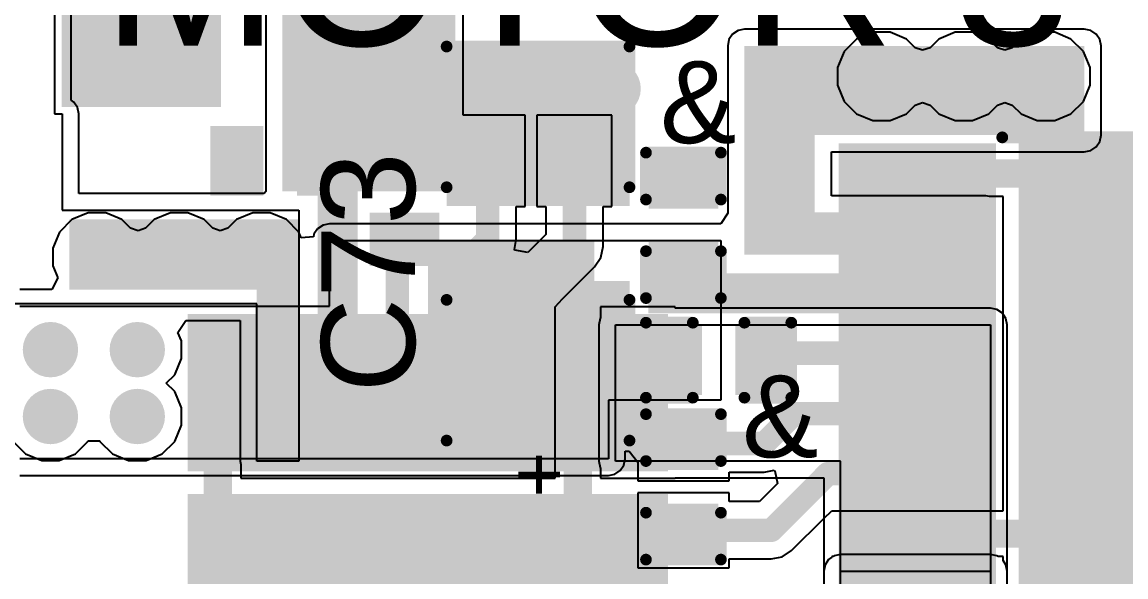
# Model space of a CAD drawing. Header units: millimetres. Extents: x -1.7 to 76.1, y -1.1 to 50.5.
# Drawn here: x 4.37 to 16.33, y 32.55 to 38.56 of the extents above; entities that cross this region are included whole.
import ezdxf

# ---------------------------------------------------------------- set-up
doc = ezdxf.new("R2010")
doc.units = ezdxf.units.MM
for name, color, linetype in [('BottomLayer', 5, 'Continuous'), ('BottomPaste', 16, 'Continuous'), ('BottomSolder', 6, 'Continuous'), ('MultiLayer', 9, 'Continuous'), ('PadHoleLayer', 156, 'Continuous'), ('TopLayer', 1, 'Continuous'), ('TopOverlay', 2, 'Continuous'), ('TopPaste', 8, 'Continuous'), ('TopSolder', 216, 'Continuous'), ('ViaHoleLayer', 16, 'Continuous')]:
    doc.layers.add(name, color=color, linetype=linetype)
doc.styles.add('Arial', font='arial.ttf', dxfattribs={"height": 0.2})

# ---------------------------------------------------------------- blocks, each defined once
blk = doc.blocks.new('T____1206_B_54')
at = {"layer": 'BottomLayer'}
for points in [[(-2.032, 0.889), (-0.508, 0.889), (-0.508, -0.889), (-2.032, -0.889)], [(0.508, 0.889), (2.032, 0.889), (2.032, -0.889), (0.508, -0.889)]]:
    blk.add_hatch(color=5, dxfattribs=at).paths.add_polyline_path(points)
at = {"layer": 'BottomPaste'}
for points in [[(-2.032, 0.889), (-0.508, 0.889), (-0.508, -0.889), (-2.032, -0.889)], [(0.508, 0.889), (2.032, 0.889), (2.032, -0.889), (0.508, -0.889)]]:
    blk.add_hatch(color=16, dxfattribs=at).paths.add_polyline_path(points)
at = {"layer": 'BottomSolder'}
for points in [[(-2.1336, 0.9906), (-0.4064, 0.9906), (-0.4064, -0.9906), (-2.1336, -0.9906)], [(0.4064, 0.9906), (2.1336, 0.9906), (2.1336, -0.9906), (0.4064, -0.9906)]]:
    blk.add_hatch(color=6, dxfattribs=at).paths.add_polyline_path(points)
blk = doc.blocks.new('C___0402_B_56')
at = {"layer": 'BottomLayer'}
for points in [[(-0.241, 0.317), (-0.241, -0.318), (-0.699, -0.318), (-0.699, 0.317)], [(0.699, 0.317), (0.699, -0.318), (0.241, -0.318), (0.241, 0.317)]]:
    blk.add_hatch(color=5, dxfattribs=at).paths.add_polyline_path(points)
at = {"layer": 'BottomPaste'}
for points in [[(-0.241, 0.317), (-0.241, -0.318), (-0.699, -0.318), (-0.699, 0.317)], [(0.699, 0.317), (0.699, -0.318), (0.241, -0.318), (0.241, 0.317)]]:
    blk.add_hatch(color=16, dxfattribs=at).paths.add_polyline_path(points)
at = {"layer": 'BottomSolder'}
for points in [[(-0.181, 0.377), (-0.181, -0.377), (-0.758, -0.377), (-0.758, 0.377)], [(0.758, 0.377), (0.758, -0.377), (0.181, -0.377), (0.181, 0.377)]]:
    blk.add_hatch(color=6, dxfattribs=at).paths.add_polyline_path(points)
blk = doc.blocks.new('C___0402_B_58')
at = {"layer": 'BottomLayer'}
for points in [[(-0.241, 0.317), (-0.241, -0.318), (-0.699, -0.318), (-0.699, 0.317)], [(0.699, 0.317), (0.699, -0.318), (0.241, -0.318), (0.241, 0.317)]]:
    blk.add_hatch(color=5, dxfattribs=at).paths.add_polyline_path(points)
at = {"layer": 'BottomPaste'}
for points in [[(-0.241, 0.317), (-0.241, -0.318), (-0.699, -0.318), (-0.699, 0.317)], [(0.699, 0.317), (0.699, -0.318), (0.241, -0.318), (0.241, 0.317)]]:
    blk.add_hatch(color=16, dxfattribs=at).paths.add_polyline_path(points)
at = {"layer": 'BottomSolder'}
for points in [[(-0.181, 0.377), (-0.181, -0.377), (-0.758, -0.377), (-0.758, 0.377)], [(0.758, 0.377), (0.758, -0.377), (0.181, -0.377), (0.181, 0.377)]]:
    blk.add_hatch(color=6, dxfattribs=at).paths.add_polyline_path(points)
blk = doc.blocks.new('____0402_B_60')
at = {"layer": 'BottomLayer'}
for points in [[(-0.241, 0.318), (-0.241, -0.318), (-0.699, -0.318), (-0.699, 0.318)], [(0.699, 0.318), (0.699, -0.318), (0.241, -0.318), (0.241, 0.318)]]:
    blk.add_hatch(color=5, dxfattribs=at).paths.add_polyline_path(points)
at = {"layer": 'BottomPaste'}
for points in [[(-0.241, 0.318), (-0.241, -0.318), (-0.699, -0.318), (-0.699, 0.318)], [(0.699, 0.318), (0.699, -0.318), (0.241, -0.318), (0.241, 0.318)]]:
    blk.add_hatch(color=16, dxfattribs=at).paths.add_polyline_path(points)
at = {"layer": 'BottomSolder'}
for points in [[(-0.181, 0.377), (-0.181, -0.377), (-0.758, -0.377), (-0.758, 0.377)], [(0.758, 0.377), (0.758, -0.377), (0.181, -0.377), (0.181, 0.377)]]:
    blk.add_hatch(color=6, dxfattribs=at).paths.add_polyline_path(points)
blk = doc.blocks.new('T____1206_77')
at = {"layer": 'TopLayer'}
for points in [[(-2.032, 0.889), (-0.508, 0.889), (-0.508, -0.889), (-2.032, -0.889)], [(0.508, 0.889), (2.032, 0.889), (2.032, -0.889), (0.508, -0.889)]]:
    blk.add_hatch(color=1, dxfattribs=at).paths.add_polyline_path(points)
at = {"layer": 'TopPaste'}
for points in [[(-2.032, 0.889), (-0.508, 0.889), (-0.508, -0.889), (-2.032, -0.889)], [(0.508, 0.889), (2.032, 0.889), (2.032, -0.889), (0.508, -0.889)]]:
    blk.add_hatch(color=8, dxfattribs=at).paths.add_polyline_path(points)
at = {"layer": 'TopSolder'}
for points in [[(-2.1336, 0.9906), (-0.4064, 0.9906), (-0.4064, -0.9906), (-2.1336, -0.9906)], [(0.4064, 0.9906), (2.1336, 0.9906), (2.1336, -0.9906), (0.4064, -0.9906)]]:
    blk.add_hatch(color=216, dxfattribs=at).paths.add_polyline_path(points)
at = {"layer": 'TopOverlay', "const_width": 0.127}
for points in [[(-2.1336, 0.9906), (-0.6096, 0.9906)], [(-2.1336, 0.9906), (-2.1336, -0.9906)], [(0.6096, 0.9906), (2.1336, 0.9906)], [(2.1336, 0.9906), (2.1336, -0.9906)], [(-2.1336, -0.9906), (-0.6096, -0.9906)], [(0.6096, -0.9906), (2.1336, -0.9906)]]:
    blk.add_lwpolyline(points, dxfattribs=at)
at = {"layer": 'TopOverlay', "const_width": 0.0635}
for points in [[(-2.16535, 0.9906, 1), (-2.10185, 0.9906, 1)], [(-2.16535, 0.9906, 1), (-2.10185, 0.9906, 1)], [(-0.64135, 0.9906, 1), (-0.57785, 0.9906, 1)], [(0.57785, 0.9906, 1), (0.64135, 0.9906, 1)], [(2.10185, 0.9906, 1), (2.16535, 0.9906, 1)], [(2.10185, 0.9906, 1), (2.16535, 0.9906, 1)], [(-2.16535, -0.9906, 1), (-2.10185, -0.9906, 1)], [(-2.16535, -0.9906, 1), (-2.10185, -0.9906, 1)], [(-0.64135, -0.9906, 1), (-0.57785, -0.9906, 1)], [(0.57785, -0.9906, 1), (0.64135, -0.9906, 1)], [(2.10185, -0.9906, 1), (2.16535, -0.9906, 1)], [(2.10185, -0.9906, 1), (2.16535, -0.9906, 1)]]:
    blk.add_lwpolyline(points, format="xyb", close=True, dxfattribs=at)
at = {"layer": 'TopOverlay'}
blk.add_text('+', height=0.635, dxfattribs=at).set_placement((-2.7502, -0.31739))
blk = doc.blocks.new('____0402_79')
at = {"layer": 'TopLayer'}
for points in [[(-0.699, -0.318), (-0.699, 0.317), (-0.241, 0.317), (-0.241, -0.318)], [(0.241, -0.318), (0.241, 0.317), (0.699, 0.317), (0.699, -0.318)]]:
    blk.add_hatch(color=1, dxfattribs=at).paths.add_polyline_path(points)
at = {"layer": 'TopPaste'}
for points in [[(-0.699, -0.318), (-0.699, 0.317), (-0.241, 0.317), (-0.241, -0.318)], [(0.241, -0.318), (0.241, 0.317), (0.699, 0.317), (0.699, -0.318)]]:
    blk.add_hatch(color=8, dxfattribs=at).paths.add_polyline_path(points)
at = {"layer": 'TopSolder'}
for points in [[(-0.758, -0.377), (-0.758, 0.377), (-0.181, 0.377), (-0.181, -0.377)], [(0.181, -0.377), (0.181, 0.377), (0.758, 0.377), (0.758, -0.377)]]:
    blk.add_hatch(color=216, dxfattribs=at).paths.add_polyline_path(points)
at = {"layer": 'TopOverlay', "const_width": 0.127}
for points in [[(-0.279, 0.406), (-0.787, 0.406)], [(-0.787, -0.406), (-0.787, 0.406)], [(0.787, 0.406), (0.279, 0.406)], [(0.787, -0.406), (0.787, 0.406)], [(-0.279, -0.406), (-0.787, -0.406)], [(0.787, -0.406), (0.279, -0.406)]]:
    blk.add_lwpolyline(points, dxfattribs=at)
at = {"layer": 'TopOverlay', "const_width": 0.0635}
for points in [[(-0.819, 0.406, 1), (-0.756, 0.406, 1)], [(-0.819, 0.406, 1), (-0.756, 0.406, 1)], [(-0.311, 0.406, 1), (-0.248, 0.406, 1)], [(0.248, 0.406, 1), (0.311, 0.406, 1)], [(0.756, 0.406, 1), (0.819, 0.406, 1)], [(0.756, 0.406, 1), (0.819, 0.406, 1)], [(-0.819, -0.406, 1), (-0.756, -0.406, 1)], [(-0.819, -0.406, 1), (-0.756, -0.406, 1)], [(-0.311, -0.406, 1), (-0.248, -0.406, 1)], [(0.248, -0.406, 1), (0.311, -0.406, 1)], [(0.756, -0.406, 1), (0.819, -0.406, 1)], [(0.756, -0.406, 1), (0.819, -0.406, 1)]]:
    blk.add_lwpolyline(points, format="xyb", close=True, dxfattribs=at)
blk = doc.blocks.new('C___0402_81')
at = {"layer": 'TopLayer'}
for points in [[(-0.699, -0.318), (-0.699, 0.317), (-0.241, 0.317), (-0.241, -0.318)], [(0.241, -0.318), (0.241, 0.317), (0.699, 0.317), (0.699, -0.318)]]:
    blk.add_hatch(color=1, dxfattribs=at).paths.add_polyline_path(points)
at = {"layer": 'TopPaste'}
for points in [[(-0.699, -0.318), (-0.699, 0.317), (-0.241, 0.317), (-0.241, -0.318)], [(0.241, -0.318), (0.241, 0.317), (0.699, 0.317), (0.699, -0.318)]]:
    blk.add_hatch(color=8, dxfattribs=at).paths.add_polyline_path(points)
at = {"layer": 'TopSolder'}
for points in [[(-0.758, -0.377), (-0.758, 0.377), (-0.181, 0.377), (-0.181, -0.377)], [(0.181, -0.377), (0.181, 0.377), (0.758, 0.377), (0.758, -0.377)]]:
    blk.add_hatch(color=216, dxfattribs=at).paths.add_polyline_path(points)
at = {"layer": 'TopOverlay', "const_width": 0.127}
for points in [[(-0.787, -0.406), (-0.787, 0.406)], [(-0.279, 0.406), (-0.787, 0.406)], [(0.787, 0.406), (0.279, 0.406)], [(0.787, -0.406), (0.787, 0.406)], [(-0.279, -0.406), (-0.787, -0.406)], [(0.787, -0.406), (0.279, -0.406)]]:
    blk.add_lwpolyline(points, dxfattribs=at)
at = {"layer": 'TopOverlay', "const_width": 0.0635}
for points in [[(-0.819, 0.406, 1), (-0.756, 0.406, 1)], [(-0.819, 0.406, 1), (-0.756, 0.406, 1)], [(-0.311, 0.406, 1), (-0.248, 0.406, 1)], [(0.248, 0.406, 1), (0.311, 0.406, 1)], [(0.756, 0.406, 1), (0.819, 0.406, 1)], [(0.756, 0.406, 1), (0.819, 0.406, 1)], [(-0.819, -0.406, 1), (-0.756, -0.406, 1)], [(-0.819, -0.406, 1), (-0.756, -0.406, 1)], [(-0.311, -0.406, 1), (-0.248, -0.406, 1)], [(0.248, -0.406, 1), (0.311, -0.406, 1)], [(0.756, -0.406, 1), (0.819, -0.406, 1)], [(0.756, -0.406, 1), (0.819, -0.406, 1)]]:
    blk.add_lwpolyline(points, format="xyb", close=True, dxfattribs=at)
blk = doc.blocks.new('____0402_83')
at = {"layer": 'TopLayer'}
for points in [[(-0.699, -0.318), (-0.699, 0.318), (-0.241, 0.318), (-0.241, -0.318)], [(0.241, -0.318), (0.241, 0.318), (0.699, 0.318), (0.699, -0.318)]]:
    blk.add_hatch(color=1, dxfattribs=at).paths.add_polyline_path(points)
at = {"layer": 'TopPaste'}
for points in [[(-0.699, -0.318), (-0.699, 0.318), (-0.241, 0.318), (-0.241, -0.318)], [(0.241, -0.318), (0.241, 0.318), (0.699, 0.318), (0.699, -0.318)]]:
    blk.add_hatch(color=8, dxfattribs=at).paths.add_polyline_path(points)
at = {"layer": 'TopSolder'}
for points in [[(-0.758, -0.377), (-0.758, 0.377), (-0.181, 0.377), (-0.181, -0.377)], [(0.181, -0.377), (0.181, 0.377), (0.758, 0.377), (0.758, -0.377)]]:
    blk.add_hatch(color=216, dxfattribs=at).paths.add_polyline_path(points)
at = {"layer": 'TopOverlay', "const_width": 0.127}
for points in [[(-0.787, -0.406), (-0.787, 0.406)], [(-0.787, 0.406), (-0.279, 0.406)], [(0.279, 0.406), (0.787, 0.406)], [(0.787, -0.406), (0.787, 0.406)], [(-0.787, -0.406), (-0.279, -0.406)], [(0.279, -0.406), (0.787, -0.406)]]:
    blk.add_lwpolyline(points, dxfattribs=at)
at = {"layer": 'TopOverlay', "const_width": 0.0635}
for points in [[(-0.819, 0.406, 1), (-0.756, 0.406, 1)], [(-0.819, 0.406, 1), (-0.756, 0.406, 1)], [(-0.311, 0.406, 1), (-0.248, 0.406, 1)], [(0.248, 0.406, 1), (0.311, 0.406, 1)], [(0.756, 0.406, 1), (0.819, 0.406, 1)], [(0.756, 0.406, 1), (0.819, 0.406, 1)], [(-0.819, -0.406, 1), (-0.756, -0.406, 1)], [(-0.819, -0.406, 1), (-0.756, -0.406, 1)], [(-0.311, -0.406, 1), (-0.248, -0.406, 1)], [(0.248, -0.406, 1), (0.311, -0.406, 1)], [(0.756, -0.406, 1), (0.819, -0.406, 1)], [(0.756, -0.406, 1), (0.819, -0.406, 1)]]:
    blk.add_lwpolyline(points, format="xyb", close=True, dxfattribs=at)
blk = doc.blocks.new('HTSSOP_16_B_221')
at = {"layer": 'BottomLayer'}
for points in [[(-1.7, 2.5), (1.7, 2.5), (1.7, -2.5), (-1.7, -2.5)], [(2.15, 2.5), (3.65, 2.5), (3.65, 2.05), (2.15, 2.05)], [(2.15, 1.85), (3.65, 1.85), (3.65, 1.4), (2.15, 1.4)], [(2.15, 1.2), (3.65, 1.2), (3.65, 0.75), (2.15, 0.75)], [(2.15, 0.55), (3.65, 0.55), (3.65, 0.1), (2.15, 0.1)], [(2.15, -0.1), (3.65, -0.1), (3.65, -0.55), (2.15, -0.55)], [(2.15, -0.75), (3.65, -0.75), (3.65, -1.2), (2.15, -1.2)], [(2.15, -1.4), (3.65, -1.4), (3.65, -1.85), (2.15, -1.85)], [(2.15, -2.05), (3.65, -2.05), (3.65, -2.5), (2.15, -2.5)]]:
    blk.add_hatch(color=5, dxfattribs=at).paths.add_polyline_path(points)
h = blk.add_hatch(color=5, dxfattribs=at)
edge = h.paths.add_edge_path()
edge.add_arc((1.35, 1.95), 0.25, 0, 360)
h = blk.add_hatch(color=5, dxfattribs=at)
edge = h.paths.add_edge_path()
edge.add_arc((1.35, 0.65), 0.25, 0, 360)
h = blk.add_hatch(color=5, dxfattribs=at)
edge = h.paths.add_edge_path()
edge.add_arc((1.35, -0.65), 0.25, 0, 360)
h = blk.add_hatch(color=5, dxfattribs=at)
edge = h.paths.add_edge_path()
edge.add_arc((1.35, -1.95), 0.25, 0, 360)
at = {"layer": 'BottomPaste'}
for points in [[(-1.7, 2.5), (1.7, 2.5), (1.7, -2.5), (-1.7, -2.5)], [(2.15, 2.5), (3.65, 2.5), (3.65, 2.05), (2.15, 2.05)], [(2.15, 1.85), (3.65, 1.85), (3.65, 1.4), (2.15, 1.4)], [(2.15, 1.2), (3.65, 1.2), (3.65, 0.75), (2.15, 0.75)], [(2.15, 0.55), (3.65, 0.55), (3.65, 0.1), (2.15, 0.1)], [(2.15, -0.1), (3.65, -0.1), (3.65, -0.55), (2.15, -0.55)], [(2.15, -0.75), (3.65, -0.75), (3.65, -1.2), (2.15, -1.2)], [(2.15, -1.4), (3.65, -1.4), (3.65, -1.85), (2.15, -1.85)], [(2.15, -2.05), (3.65, -2.05), (3.65, -2.5), (2.15, -2.5)]]:
    blk.add_hatch(color=16, dxfattribs=at).paths.add_polyline_path(points)
at = {"layer": 'BottomSolder'}
for points in [[(-1.802, 2.602), (1.802, 2.602), (1.802, -2.602), (-1.802, -2.602)], [(2.048, 2.602), (3.752, 2.602), (3.752, 1.948), (2.048, 1.948)], [(2.048, 1.952), (3.752, 1.952), (3.752, 1.298), (2.048, 1.298)], [(2.048, 1.302), (3.752, 1.302), (3.752, 0.648), (2.048, 0.648)], [(2.048, 0.652), (3.752, 0.652), (3.752, -0.002), (2.048, -0.002)], [(2.048, 0.002), (3.752, 0.002), (3.752, -0.652), (2.048, -0.652)], [(2.048, -0.648), (3.752, -0.648), (3.752, -1.302), (2.048, -1.302)], [(2.048, -1.298), (3.752, -1.298), (3.752, -1.952), (2.048, -1.952)], [(2.048, -1.948), (3.752, -1.948), (3.752, -2.602), (2.048, -2.602)]]:
    blk.add_hatch(color=6, dxfattribs=at).paths.add_polyline_path(points)
h = blk.add_hatch(color=6, dxfattribs=at)
edge = h.paths.add_edge_path()
edge.add_arc((1.35, 1.95), 0.352, 0, 360)
h = blk.add_hatch(color=6, dxfattribs=at)
edge = h.paths.add_edge_path()
edge.add_arc((1.35, 0.65), 0.352, 0, 360)
h = blk.add_hatch(color=6, dxfattribs=at)
edge = h.paths.add_edge_path()
edge.add_arc((1.35, -0.65), 0.352, 0, 360)
h = blk.add_hatch(color=6, dxfattribs=at)
edge = h.paths.add_edge_path()
edge.add_arc((1.35, -1.95), 0.352, 0, 360)
at = {"layer": 'MultiLayer'}
h = blk.add_hatch(color=9, dxfattribs=at)
edge = h.paths.add_edge_path()
edge.add_arc((1.35, 1.95), 0.25, 0, 360)
h = blk.add_hatch(color=9, dxfattribs=at)
edge = h.paths.add_edge_path()
edge.add_arc((1.35, 0.65), 0.25, 0, 360)
h = blk.add_hatch(color=9, dxfattribs=at)
edge = h.paths.add_edge_path()
edge.add_arc((1.35, -0.65), 0.25, 0, 360)
h = blk.add_hatch(color=9, dxfattribs=at)
edge = h.paths.add_edge_path()
edge.add_arc((1.35, -1.95), 0.25, 0, 360)
at = {"layer": 'PadHoleLayer'}
h = blk.add_hatch(color=156, dxfattribs=at)
edge = h.paths.add_edge_path()
edge.add_arc((1.35, 1.95), 0.15, 0, 360)
h = blk.add_hatch(color=156, dxfattribs=at)
edge = h.paths.add_edge_path()
edge.add_arc((1.35, 0.65), 0.15, 0, 360)
h = blk.add_hatch(color=156, dxfattribs=at)
edge = h.paths.add_edge_path()
edge.add_arc((1.35, -0.65), 0.15, 0, 360)
h = blk.add_hatch(color=156, dxfattribs=at)
edge = h.paths.add_edge_path()
edge.add_arc((1.35, -1.95), 0.15, 0, 360)
at = {"layer": 'TopLayer'}
h = blk.add_hatch(color=1, dxfattribs=at)
edge = h.paths.add_edge_path()
edge.add_arc((1.35, 1.95), 0.25, 0, 360)
h = blk.add_hatch(color=1, dxfattribs=at)
edge = h.paths.add_edge_path()
edge.add_arc((1.35, 0.65), 0.25, 0, 360)
h = blk.add_hatch(color=1, dxfattribs=at)
edge = h.paths.add_edge_path()
edge.add_arc((1.35, -0.65), 0.25, 0, 360)
h = blk.add_hatch(color=1, dxfattribs=at)
edge = h.paths.add_edge_path()
edge.add_arc((1.35, -1.95), 0.25, 0, 360)
at = {"layer": 'TopSolder'}
h = blk.add_hatch(color=216, dxfattribs=at)
edge = h.paths.add_edge_path()
edge.add_arc((1.35, 1.95), 0.352, 0, 360)
h = blk.add_hatch(color=216, dxfattribs=at)
edge = h.paths.add_edge_path()
edge.add_arc((1.35, 0.65), 0.352, 0, 360)
h = blk.add_hatch(color=216, dxfattribs=at)
edge = h.paths.add_edge_path()
edge.add_arc((1.35, -0.65), 0.352, 0, 360)
h = blk.add_hatch(color=216, dxfattribs=at)
edge = h.paths.add_edge_path()
edge.add_arc((1.35, -1.95), 0.352, 0, 360)
blk = doc.blocks.new('HTSSOP_16_227')
at = {"layer": 'BottomLayer'}
h = blk.add_hatch(color=5, dxfattribs=at)
edge = h.paths.add_edge_path()
edge.add_arc((-1.35, 1.95), 0.25, 0, 360)
h = blk.add_hatch(color=5, dxfattribs=at)
edge = h.paths.add_edge_path()
edge.add_arc((0, 1.95), 0.25, 0, 360)
h = blk.add_hatch(color=5, dxfattribs=at)
edge = h.paths.add_edge_path()
edge.add_arc((1.35, 1.95), 0.25, 0, 360)
h = blk.add_hatch(color=5, dxfattribs=at)
edge = h.paths.add_edge_path()
edge.add_arc((-1.35, 0.65), 0.25, 0, 360)
h = blk.add_hatch(color=5, dxfattribs=at)
edge = h.paths.add_edge_path()
edge.add_arc((0, 0.65), 0.25, 0, 360)
h = blk.add_hatch(color=5, dxfattribs=at)
edge = h.paths.add_edge_path()
edge.add_arc((1.35, 0.65), 0.25, 0, 360)
h = blk.add_hatch(color=5, dxfattribs=at)
edge = h.paths.add_edge_path()
edge.add_arc((-1.35, -0.65), 0.25, 0, 360)
h = blk.add_hatch(color=5, dxfattribs=at)
edge = h.paths.add_edge_path()
edge.add_arc((0, -0.65), 0.25, 0, 360)
h = blk.add_hatch(color=5, dxfattribs=at)
edge = h.paths.add_edge_path()
edge.add_arc((1.35, -0.65), 0.25, 0, 360)
h = blk.add_hatch(color=5, dxfattribs=at)
edge = h.paths.add_edge_path()
edge.add_arc((-1.35, -1.95), 0.25, 0, 360)
h = blk.add_hatch(color=5, dxfattribs=at)
edge = h.paths.add_edge_path()
edge.add_arc((0, -1.95), 0.25, 0, 360)
h = blk.add_hatch(color=5, dxfattribs=at)
edge = h.paths.add_edge_path()
edge.add_arc((1.35, -1.95), 0.25, 0, 360)
at = {"layer": 'BottomSolder'}
h = blk.add_hatch(color=6, dxfattribs=at)
edge = h.paths.add_edge_path()
edge.add_arc((-1.35, 1.95), 0.352, 0, 360)
h = blk.add_hatch(color=6, dxfattribs=at)
edge = h.paths.add_edge_path()
edge.add_arc((0, 1.95), 0.352, 0, 360)
h = blk.add_hatch(color=6, dxfattribs=at)
edge = h.paths.add_edge_path()
edge.add_arc((1.35, 1.95), 0.352, 0, 360)
h = blk.add_hatch(color=6, dxfattribs=at)
edge = h.paths.add_edge_path()
edge.add_arc((-1.35, 0.65), 0.352, 0, 360)
h = blk.add_hatch(color=6, dxfattribs=at)
edge = h.paths.add_edge_path()
edge.add_arc((0, 0.65), 0.352, 0, 360)
h = blk.add_hatch(color=6, dxfattribs=at)
edge = h.paths.add_edge_path()
edge.add_arc((1.35, 0.65), 0.352, 0, 360)
h = blk.add_hatch(color=6, dxfattribs=at)
edge = h.paths.add_edge_path()
edge.add_arc((-1.35, -0.65), 0.352, 0, 360)
h = blk.add_hatch(color=6, dxfattribs=at)
edge = h.paths.add_edge_path()
edge.add_arc((0, -0.65), 0.352, 0, 360)
h = blk.add_hatch(color=6, dxfattribs=at)
edge = h.paths.add_edge_path()
edge.add_arc((1.35, -0.65), 0.352, 0, 360)
h = blk.add_hatch(color=6, dxfattribs=at)
edge = h.paths.add_edge_path()
edge.add_arc((-1.35, -1.95), 0.352, 0, 360)
h = blk.add_hatch(color=6, dxfattribs=at)
edge = h.paths.add_edge_path()
edge.add_arc((0, -1.95), 0.352, 0, 360)
h = blk.add_hatch(color=6, dxfattribs=at)
edge = h.paths.add_edge_path()
edge.add_arc((1.35, -1.95), 0.352, 0, 360)
at = {"layer": 'MultiLayer'}
h = blk.add_hatch(color=9, dxfattribs=at)
edge = h.paths.add_edge_path()
edge.add_arc((-1.35, 1.95), 0.25, 0, 360)
h = blk.add_hatch(color=9, dxfattribs=at)
edge = h.paths.add_edge_path()
edge.add_arc((0, 1.95), 0.25, 0, 360)
h = blk.add_hatch(color=9, dxfattribs=at)
edge = h.paths.add_edge_path()
edge.add_arc((1.35, 1.95), 0.25, 0, 360)
h = blk.add_hatch(color=9, dxfattribs=at)
edge = h.paths.add_edge_path()
edge.add_arc((-1.35, 0.65), 0.25, 0, 360)
h = blk.add_hatch(color=9, dxfattribs=at)
edge = h.paths.add_edge_path()
edge.add_arc((0, 0.65), 0.25, 0, 360)
h = blk.add_hatch(color=9, dxfattribs=at)
edge = h.paths.add_edge_path()
edge.add_arc((1.35, 0.65), 0.25, 0, 360)
h = blk.add_hatch(color=9, dxfattribs=at)
edge = h.paths.add_edge_path()
edge.add_arc((-1.35, -0.65), 0.25, 0, 360)
h = blk.add_hatch(color=9, dxfattribs=at)
edge = h.paths.add_edge_path()
edge.add_arc((0, -0.65), 0.25, 0, 360)
h = blk.add_hatch(color=9, dxfattribs=at)
edge = h.paths.add_edge_path()
edge.add_arc((1.35, -0.65), 0.25, 0, 360)
h = blk.add_hatch(color=9, dxfattribs=at)
edge = h.paths.add_edge_path()
edge.add_arc((-1.35, -1.95), 0.25, 0, 360)
h = blk.add_hatch(color=9, dxfattribs=at)
edge = h.paths.add_edge_path()
edge.add_arc((0, -1.95), 0.25, 0, 360)
h = blk.add_hatch(color=9, dxfattribs=at)
edge = h.paths.add_edge_path()
edge.add_arc((1.35, -1.95), 0.25, 0, 360)
at = {"layer": 'PadHoleLayer'}
h = blk.add_hatch(color=156, dxfattribs=at)
edge = h.paths.add_edge_path()
edge.add_arc((-1.35, 1.95), 0.15, 0, 360)
h = blk.add_hatch(color=156, dxfattribs=at)
edge = h.paths.add_edge_path()
edge.add_arc((0, 1.95), 0.15, 0, 360)
h = blk.add_hatch(color=156, dxfattribs=at)
edge = h.paths.add_edge_path()
edge.add_arc((1.35, 1.95), 0.15, 0, 360)
h = blk.add_hatch(color=156, dxfattribs=at)
edge = h.paths.add_edge_path()
edge.add_arc((-1.35, 0.65), 0.15, 0, 360)
h = blk.add_hatch(color=156, dxfattribs=at)
edge = h.paths.add_edge_path()
edge.add_arc((0, 0.65), 0.15, 0, 360)
h = blk.add_hatch(color=156, dxfattribs=at)
edge = h.paths.add_edge_path()
edge.add_arc((1.35, 0.65), 0.15, 0, 360)
h = blk.add_hatch(color=156, dxfattribs=at)
edge = h.paths.add_edge_path()
edge.add_arc((-1.35, -0.65), 0.15, 0, 360)
h = blk.add_hatch(color=156, dxfattribs=at)
edge = h.paths.add_edge_path()
edge.add_arc((0, -0.65), 0.15, 0, 360)
h = blk.add_hatch(color=156, dxfattribs=at)
edge = h.paths.add_edge_path()
edge.add_arc((1.35, -0.65), 0.15, 0, 360)
h = blk.add_hatch(color=156, dxfattribs=at)
edge = h.paths.add_edge_path()
edge.add_arc((-1.35, -1.95), 0.15, 0, 360)
h = blk.add_hatch(color=156, dxfattribs=at)
edge = h.paths.add_edge_path()
edge.add_arc((0, -1.95), 0.15, 0, 360)
h = blk.add_hatch(color=156, dxfattribs=at)
edge = h.paths.add_edge_path()
edge.add_arc((1.35, -1.95), 0.15, 0, 360)
at = {"layer": 'TopLayer'}
for points in [[(-3.65, 2.5), (-2.15, 2.5), (-2.15, 2.05), (-3.65, 2.05)], [(-1.7, 2.5), (1.7, 2.5), (1.7, -2.5), (-1.7, -2.5)], [(2.15, 2.5), (3.65, 2.5), (3.65, 2.05), (2.15, 2.05)], [(-3.65, 1.85), (-2.15, 1.85), (-2.15, 1.4), (-3.65, 1.4)], [(2.15, 1.85), (3.65, 1.85), (3.65, 1.4), (2.15, 1.4)], [(-3.65, 1.2), (-2.15, 1.2), (-2.15, 0.75), (-3.65, 0.75)], [(2.15, 1.2), (3.65, 1.2), (3.65, 0.75), (2.15, 0.75)], [(-3.65, 0.55), (-2.15, 0.55), (-2.15, 0.1), (-3.65, 0.1)], [(2.15, 0.55), (3.65, 0.55), (3.65, 0.1), (2.15, 0.1)], [(-3.65, -0.1), (-2.15, -0.1), (-2.15, -0.55), (-3.65, -0.55)], [(2.15, -0.1), (3.65, -0.1), (3.65, -0.55), (2.15, -0.55)], [(-3.65, -0.75), (-2.15, -0.75), (-2.15, -1.2), (-3.65, -1.2)], [(2.15, -0.75), (3.65, -0.75), (3.65, -1.2), (2.15, -1.2)], [(-3.65, -1.4), (-2.15, -1.4), (-2.15, -1.85), (-3.65, -1.85)], [(2.15, -1.4), (3.65, -1.4), (3.65, -1.85), (2.15, -1.85)], [(-3.65, -2.05), (-2.15, -2.05), (-2.15, -2.5), (-3.65, -2.5)], [(2.15, -2.05), (3.65, -2.05), (3.65, -2.5), (2.15, -2.5)]]:
    blk.add_hatch(color=1, dxfattribs=at).paths.add_polyline_path(points)
h = blk.add_hatch(color=1, dxfattribs=at)
edge = h.paths.add_edge_path()
edge.add_arc((-1.35, 1.95), 0.25, 0, 360)
h = blk.add_hatch(color=1, dxfattribs=at)
edge = h.paths.add_edge_path()
edge.add_arc((0, 1.95), 0.25, 0, 360)
h = blk.add_hatch(color=1, dxfattribs=at)
edge = h.paths.add_edge_path()
edge.add_arc((1.35, 1.95), 0.25, 0, 360)
h = blk.add_hatch(color=1, dxfattribs=at)
edge = h.paths.add_edge_path()
edge.add_arc((-1.35, 0.65), 0.25, 0, 360)
h = blk.add_hatch(color=1, dxfattribs=at)
edge = h.paths.add_edge_path()
edge.add_arc((0, 0.65), 0.25, 0, 360)
h = blk.add_hatch(color=1, dxfattribs=at)
edge = h.paths.add_edge_path()
edge.add_arc((1.35, 0.65), 0.25, 0, 360)
h = blk.add_hatch(color=1, dxfattribs=at)
edge = h.paths.add_edge_path()
edge.add_arc((-1.35, -0.65), 0.25, 0, 360)
h = blk.add_hatch(color=1, dxfattribs=at)
edge = h.paths.add_edge_path()
edge.add_arc((0, -0.65), 0.25, 0, 360)
h = blk.add_hatch(color=1, dxfattribs=at)
edge = h.paths.add_edge_path()
edge.add_arc((1.35, -0.65), 0.25, 0, 360)
h = blk.add_hatch(color=1, dxfattribs=at)
edge = h.paths.add_edge_path()
edge.add_arc((-1.35, -1.95), 0.25, 0, 360)
h = blk.add_hatch(color=1, dxfattribs=at)
edge = h.paths.add_edge_path()
edge.add_arc((0, -1.95), 0.25, 0, 360)
h = blk.add_hatch(color=1, dxfattribs=at)
edge = h.paths.add_edge_path()
edge.add_arc((1.35, -1.95), 0.25, 0, 360)
at = {"layer": 'TopPaste'}
for points in [[(-3.65, 2.5), (-2.15, 2.5), (-2.15, 2.05), (-3.65, 2.05)], [(-1.7, 2.5), (1.7, 2.5), (1.7, -2.5), (-1.7, -2.5)], [(2.15, 2.5), (3.65, 2.5), (3.65, 2.05), (2.15, 2.05)], [(-3.65, 1.85), (-2.15, 1.85), (-2.15, 1.4), (-3.65, 1.4)], [(2.15, 1.85), (3.65, 1.85), (3.65, 1.4), (2.15, 1.4)], [(-3.65, 1.2), (-2.15, 1.2), (-2.15, 0.75), (-3.65, 0.75)], [(2.15, 1.2), (3.65, 1.2), (3.65, 0.75), (2.15, 0.75)], [(-3.65, 0.55), (-2.15, 0.55), (-2.15, 0.1), (-3.65, 0.1)], [(2.15, 0.55), (3.65, 0.55), (3.65, 0.1), (2.15, 0.1)], [(-3.65, -0.1), (-2.15, -0.1), (-2.15, -0.55), (-3.65, -0.55)], [(2.15, -0.1), (3.65, -0.1), (3.65, -0.55), (2.15, -0.55)], [(-3.65, -0.75), (-2.15, -0.75), (-2.15, -1.2), (-3.65, -1.2)], [(2.15, -0.75), (3.65, -0.75), (3.65, -1.2), (2.15, -1.2)], [(-3.65, -1.4), (-2.15, -1.4), (-2.15, -1.85), (-3.65, -1.85)], [(2.15, -1.4), (3.65, -1.4), (3.65, -1.85), (2.15, -1.85)], [(-3.65, -2.05), (-2.15, -2.05), (-2.15, -2.5), (-3.65, -2.5)], [(2.15, -2.05), (3.65, -2.05), (3.65, -2.5), (2.15, -2.5)]]:
    blk.add_hatch(color=8, dxfattribs=at).paths.add_polyline_path(points)
at = {"layer": 'TopSolder'}
for points in [[(-3.752, 2.602), (-2.048, 2.602), (-2.048, 1.948), (-3.752, 1.948)], [(-1.802, 2.602), (1.802, 2.602), (1.802, -2.602), (-1.802, -2.602)], [(2.048, 2.602), (3.752, 2.602), (3.752, 1.948), (2.048, 1.948)], [(-3.752, 1.952), (-2.048, 1.952), (-2.048, 1.298), (-3.752, 1.298)], [(2.048, 1.952), (3.752, 1.952), (3.752, 1.298), (2.048, 1.298)], [(-3.752, 1.302), (-2.048, 1.302), (-2.048, 0.648), (-3.752, 0.648)], [(2.048, 1.302), (3.752, 1.302), (3.752, 0.648), (2.048, 0.648)], [(-3.752, 0.652), (-2.048, 0.652), (-2.048, -0.002), (-3.752, -0.002)], [(2.048, 0.652), (3.752, 0.652), (3.752, -0.002), (2.048, -0.002)], [(-3.752, 0.002), (-2.048, 0.002), (-2.048, -0.652), (-3.752, -0.652)], [(2.048, 0.002), (3.752, 0.002), (3.752, -0.652), (2.048, -0.652)], [(-3.752, -0.648), (-2.048, -0.648), (-2.048, -1.302), (-3.752, -1.302)], [(2.048, -0.648), (3.752, -0.648), (3.752, -1.302), (2.048, -1.302)], [(-3.752, -1.298), (-2.048, -1.298), (-2.048, -1.952), (-3.752, -1.952)], [(2.048, -1.298), (3.752, -1.298), (3.752, -1.952), (2.048, -1.952)], [(-3.752, -1.948), (-2.048, -1.948), (-2.048, -2.602), (-3.752, -2.602)], [(2.048, -1.948), (3.752, -1.948), (3.752, -2.602), (2.048, -2.602)]]:
    blk.add_hatch(color=216, dxfattribs=at).paths.add_polyline_path(points)
h = blk.add_hatch(color=216, dxfattribs=at)
edge = h.paths.add_edge_path()
edge.add_arc((-1.35, 1.95), 0.352, 0, 360)
h = blk.add_hatch(color=216, dxfattribs=at)
edge = h.paths.add_edge_path()
edge.add_arc((0, 1.95), 0.352, 0, 360)
h = blk.add_hatch(color=216, dxfattribs=at)
edge = h.paths.add_edge_path()
edge.add_arc((1.35, 1.95), 0.352, 0, 360)
h = blk.add_hatch(color=216, dxfattribs=at)
edge = h.paths.add_edge_path()
edge.add_arc((-1.35, 0.65), 0.352, 0, 360)
h = blk.add_hatch(color=216, dxfattribs=at)
edge = h.paths.add_edge_path()
edge.add_arc((0, 0.65), 0.352, 0, 360)
h = blk.add_hatch(color=216, dxfattribs=at)
edge = h.paths.add_edge_path()
edge.add_arc((1.35, 0.65), 0.352, 0, 360)
h = blk.add_hatch(color=216, dxfattribs=at)
edge = h.paths.add_edge_path()
edge.add_arc((-1.35, -0.65), 0.352, 0, 360)
h = blk.add_hatch(color=216, dxfattribs=at)
edge = h.paths.add_edge_path()
edge.add_arc((0, -0.65), 0.352, 0, 360)
h = blk.add_hatch(color=216, dxfattribs=at)
edge = h.paths.add_edge_path()
edge.add_arc((1.35, -0.65), 0.352, 0, 360)
h = blk.add_hatch(color=216, dxfattribs=at)
edge = h.paths.add_edge_path()
edge.add_arc((-1.35, -1.95), 0.352, 0, 360)
h = blk.add_hatch(color=216, dxfattribs=at)
edge = h.paths.add_edge_path()
edge.add_arc((0, -1.95), 0.352, 0, 360)
h = blk.add_hatch(color=216, dxfattribs=at)
edge = h.paths.add_edge_path()
edge.add_arc((1.35, -1.95), 0.352, 0, 360)
at = {"layer": 'TopOverlay', "const_width": 0.127}
for points in [[(1.981, 2.667), (-1.981, 2.667)], [(-3.937, 2.413), (-3.937, 2.159)], [(-3.81, 2.286), (-3.937, 2.413)], [(-3.81, 2.286), (-3.937, 2.159)], [(1.981, -2.667), (-1.981, -2.667)]]:
    blk.add_lwpolyline(points, dxfattribs=at)
at = {"layer": 'TopOverlay', "const_width": 0.0635}
for points in [[(-2.013, 2.667, 1), (-1.949, 2.667, 1)], [(1.949, 2.667, 1), (2.013, 2.667, 1)], [(-3.969, 2.413, 1), (-3.905, 2.413, 1)], [(-3.969, 2.413, 1), (-3.905, 2.413, 1)], [(-3.842, 2.286, 1), (-3.778, 2.286, 1)], [(-3.842, 2.286, 1), (-3.778, 2.286, 1)], [(-3.969, 2.159, 1), (-3.905, 2.159, 1)], [(-3.969, 2.159, 1), (-3.905, 2.159, 1)], [(-2.013, -2.667, 1), (-1.949, -2.667, 1)], [(1.949, -2.667, 1), (2.013, -2.667, 1)]]:
    blk.add_lwpolyline(points, format="xyb", close=True, dxfattribs=at)

msp = doc.modelspace()

# ---------------------------------------------------------------- hatches: boundary and pattern name
at = {"layer": 'BottomLayer'}
for points in [[(7.188, 39.522), (7.188, 36.728), (8.966, 36.728), (8.966, 39.522)], [(7.569, 37.465), (7.569, 33.807), (8.001, 33.807), (8.001, 37.465)], [(4.877, 36.424), (4.877, 35.662), (7.366, 35.662), (7.366, 36.424)], [(6.909, 36.424), (6.909, 33.807), (7.366, 33.807), (7.366, 36.424)]]:
    msp.add_hatch(color=5, dxfattribs=at).paths.add_polyline_path(points)
h = msp.add_hatch(color=5, dxfattribs=at)
edge = h.paths.add_edge_path()
edge.add_arc((13.678, 37.973), 0.3, 0, 360)
h = msp.add_hatch(color=5, dxfattribs=at)
edge = h.paths.add_edge_path()
edge.add_arc((14.569, 37.973), 0.3, 0, 360)
h = msp.add_hatch(color=5, dxfattribs=at)
edge = h.paths.add_edge_path()
edge.add_arc((15.46, 37.973), 0.3, 0, 360)
h = msp.add_hatch(color=5, dxfattribs=at)
edge = h.paths.add_edge_path()
edge.add_arc((10.77, 37.84), 0.3, 0, 360)
h = msp.add_hatch(color=5, dxfattribs=at)
edge = h.paths.add_edge_path()
edge.add_arc((5.178, 36.017), 0.3, 0, 360)
h = msp.add_hatch(color=5, dxfattribs=at)
edge = h.paths.add_edge_path()
edge.add_arc((6.069, 36.017), 0.3, 0, 360)
h = msp.add_hatch(color=5, dxfattribs=at)
edge = h.paths.add_edge_path()
edge.add_arc((6.96, 36.017), 0.3, 0, 360)
h = msp.add_hatch(color=5, dxfattribs=at)
edge = h.paths.add_edge_path()
edge.add_arc((4.674, 35.014), 0.3, 0, 360)
h = msp.add_hatch(color=5, dxfattribs=at)
edge = h.paths.add_edge_path()
edge.add_arc((5.615, 35.014), 0.3, 0, 360)
h = msp.add_hatch(color=5, dxfattribs=at)
edge = h.paths.add_edge_path()
edge.add_arc((4.674, 34.29), 0.3, 0, 360)
h = msp.add_hatch(color=5, dxfattribs=at)
edge = h.paths.add_edge_path()
edge.add_arc((5.615, 34.29), 0.3, 0, 360)
at = {"layer": 'TopLayer'}
for points in [[(12.192, 37.338), (15.875, 37.338), (15.875, 38.303), (12.192, 38.303)], [(12.192, 36.043), (12.954, 36.043), (12.954, 37.973), (12.192, 37.973)], [(12.192, 36.043), (14.808, 36.043), (14.808, 36.5), (12.192, 36.5)], [(8.763, 34.239), (10.566, 34.239), (10.566, 36.195), (8.763, 36.195)], [(11.151, 35.408), (14.808, 35.408), (14.808, 35.839), (11.151, 35.839)]]:
    msp.add_hatch(color=1, dxfattribs=at).paths.add_polyline_path(points)
h = msp.add_hatch(color=1, dxfattribs=at)
edge = h.paths.add_edge_path()
edge.add_arc((13.678, 37.973), 0.3, 0, 360)
h = msp.add_hatch(color=1, dxfattribs=at)
edge = h.paths.add_edge_path()
edge.add_arc((14.569, 37.973), 0.3, 0, 360)
h = msp.add_hatch(color=1, dxfattribs=at)
edge = h.paths.add_edge_path()
edge.add_arc((15.46, 37.973), 0.3, 0, 360)
h = msp.add_hatch(color=1, dxfattribs=at)
edge = h.paths.add_edge_path()
edge.add_arc((10.77, 37.84), 0.3, 0, 360)
h = msp.add_hatch(color=1, dxfattribs=at)
edge = h.paths.add_edge_path()
edge.add_arc((5.178, 36.017), 0.3, 0, 360)
h = msp.add_hatch(color=1, dxfattribs=at)
edge = h.paths.add_edge_path()
edge.add_arc((6.069, 36.017), 0.3, 0, 360)
h = msp.add_hatch(color=1, dxfattribs=at)
edge = h.paths.add_edge_path()
edge.add_arc((6.96, 36.017), 0.3, 0, 360)
h = msp.add_hatch(color=1, dxfattribs=at)
edge = h.paths.add_edge_path()
edge.add_arc((4.674, 35.014), 0.3, 0, 360)
h = msp.add_hatch(color=1, dxfattribs=at)
edge = h.paths.add_edge_path()
edge.add_arc((5.615, 35.014), 0.3, 0, 360)
h = msp.add_hatch(color=1, dxfattribs=at)
edge = h.paths.add_edge_path()
edge.add_arc((4.674, 34.29), 0.3, 0, 360)
h = msp.add_hatch(color=1, dxfattribs=at)
edge = h.paths.add_edge_path()
edge.add_arc((5.615, 34.29), 0.3, 0, 360)
at = {"layer": 'ViaHoleLayer'}
h = msp.add_hatch(color=16, dxfattribs=at)
edge = h.paths.add_edge_path()
edge.add_arc((13.678, 37.973), 0.15, 0, 360)
h = msp.add_hatch(color=16, dxfattribs=at)
edge = h.paths.add_edge_path()
edge.add_arc((14.569, 37.973), 0.15, 0, 360)
h = msp.add_hatch(color=16, dxfattribs=at)
edge = h.paths.add_edge_path()
edge.add_arc((15.46, 37.973), 0.15, 0, 360)
h = msp.add_hatch(color=16, dxfattribs=at)
edge = h.paths.add_edge_path()
edge.add_arc((10.77, 37.84), 0.15, 0, 360)
h = msp.add_hatch(color=16, dxfattribs=at)
edge = h.paths.add_edge_path()
edge.add_arc((5.178, 36.017), 0.15, 0, 360)
h = msp.add_hatch(color=16, dxfattribs=at)
edge = h.paths.add_edge_path()
edge.add_arc((6.069, 36.017), 0.15, 0, 360)
h = msp.add_hatch(color=16, dxfattribs=at)
edge = h.paths.add_edge_path()
edge.add_arc((6.96, 36.017), 0.15, 0, 360)
h = msp.add_hatch(color=16, dxfattribs=at)
edge = h.paths.add_edge_path()
edge.add_arc((4.674, 35.014), 0.15, 0, 360)
h = msp.add_hatch(color=16, dxfattribs=at)
edge = h.paths.add_edge_path()
edge.add_arc((5.615, 35.014), 0.15, 0, 360)
h = msp.add_hatch(color=16, dxfattribs=at)
edge = h.paths.add_edge_path()
edge.add_arc((4.674, 34.29), 0.15, 0, 360)
h = msp.add_hatch(color=16, dxfattribs=at)
edge = h.paths.add_edge_path()
edge.add_arc((5.615, 34.29), 0.15, 0, 360)

# ---------------------------------------------------------------- linework, layer by layer
at = {"layer": 'BottomLayer'}
for p, q in [((4.718, 39.7), (4.718, 37.567)), ((4.899, 37.714), (4.899, 39.552)), ((7.007, 39.522), (7.007, 36.728)), ((9.147, 37.554), (9.147, 39.522)), ((13.583, 38.451), (13.407, 38.378)), ((13.773, 38.451), (13.583, 38.451)), ((13.949, 38.378), (13.773, 38.451)), ((14.474, 38.451), (14.298, 38.378)), ((14.664, 38.451), (14.474, 38.451)), ((14.84, 38.378), (14.664, 38.451)), ((15.365, 38.451), (15.189, 38.378)), ((15.555, 38.451), (15.365, 38.451)), ((15.73, 38.378), (15.555, 38.451)), ((13.407, 38.378), (13.273, 38.244)), ((14.043, 38.284), (13.949, 38.378)), ((14.123, 38.257), (14.043, 38.284)), ((14.204, 38.284), (14.123, 38.257)), ((14.298, 38.378), (14.204, 38.284)), ((14.934, 38.284), (14.84, 38.378)), ((15.014, 38.257), (14.934, 38.284)), ((15.095, 38.284), (15.014, 38.257)), ((15.189, 38.378), (15.095, 38.284)), ((15.865, 38.244), (15.73, 38.378)), ((13.273, 38.244), (13.2, 38.068)), ((15.938, 38.068), (15.865, 38.244)), ((13.2, 38.068), (13.2, 37.878)), ((15.938, 37.878), (15.938, 38.068)), ((13.2, 37.878), (13.273, 37.702)), ((15.865, 37.702), (15.938, 37.878)), ((4.929, 37.695), (4.899, 37.714)), ((4.968, 37.636), (4.929, 37.695)), ((13.273, 37.702), (13.407, 37.568)), ((14.043, 37.662), (14.123, 37.689)), ((14.123, 37.689), (14.204, 37.662)), ((14.934, 37.662), (15.014, 37.689)), ((15.014, 37.689), (15.095, 37.662)), ((15.73, 37.568), (15.865, 37.702)), ((4.718, 37.567), (4.801, 37.567)), ((4.801, 37.567), (4.801, 36.525)), ((4.982, 37.567), (4.968, 37.636)), ((4.982, 36.706), (4.982, 37.567)), ((9.817, 37.554), (9.147, 37.554)), ((9.817, 36.563), (9.817, 37.554)), ((10.757, 37.554), (9.944, 37.554)), ((9.944, 37.554), (9.944, 36.563)), ((10.757, 36.563), (10.757, 37.554)), ((13.407, 37.568), (13.583, 37.495)), ((13.773, 37.495), (13.949, 37.568)), ((13.949, 37.568), (14.043, 37.662)), ((14.204, 37.662), (14.298, 37.568)), ((14.298, 37.568), (14.474, 37.495)), ((14.664, 37.495), (14.84, 37.568)), ((14.84, 37.568), (14.934, 37.662)), ((15.095, 37.662), (15.189, 37.568)), ((15.189, 37.568), (15.365, 37.495)), ((15.555, 37.495), (15.73, 37.568)), ((13.583, 37.495), (13.773, 37.495)), ((14.474, 37.495), (14.664, 37.495)), ((15.365, 37.495), (15.555, 37.495)), ((7.007, 36.728), (6.989, 36.706)), ((6.989, 36.706), (4.982, 36.706)), ((4.801, 36.525), (7.366, 36.525)), ((7.366, 36.525), (7.366, 33.807)), ((9.721, 36.208), (9.721, 36.563)), ((9.721, 36.563), (9.817, 36.563)), ((9.944, 36.563), (10.04, 36.563)), ((10.04, 36.563), (10.04, 36.26)), ((10.661, 36.132), (10.661, 36.563)), ((10.661, 36.563), (10.757, 36.563)), ((10.04, 36.26), (9.845, 36.065)), ((9.7, 36.1), (9.721, 36.208)), ((10.638, 36.013), (10.661, 36.132)), ((9.706, 36.093), (9.7, 36.1)), ((9.845, 36.065), (9.706, 36.093)), ((10.57, 35.912), (10.638, 36.013)), ((10.222, 35.564), (10.57, 35.912)), ((10.141, 35.476), (10.222, 35.564)), ((6.909, 35.509), (3.505, 35.509)), ((6.909, 33.807), (6.909, 35.509)), ((10.141, 33.621), (10.141, 35.476)), ((10.141, 35.476), (10.141, 35.476)), ((10.141, 35.476), (10.141, 35.476)), ((11.441, 35.476), (10.635, 35.476)), ((10.635, 35.476), (10.635, 35.361)), ((11.441, 35.462), (11.441, 35.476)), ((14.859, 35.462), (11.441, 35.462)), ((14.928, 35.448), (14.859, 35.462)), ((14.987, 35.409), (14.928, 35.448)), ((15.026, 35.35), (14.987, 35.409)), ((6.055, 35.201), (6.14, 35.328)), ((6.14, 35.328), (6.728, 35.328)), ((6.728, 35.328), (6.728, 33.807)), ((10.628, 35.35), (10.614, 35.281)), ((10.614, 35.281), (10.614, 33.807)), ((10.635, 35.361), (10.628, 35.35)), ((10.795, 33.807), (10.795, 35.281)), ((10.795, 35.281), (14.859, 35.281)), ((14.859, 35.281), (14.859, 31.775)), ((15.04, 35.281), (15.026, 35.35)), ((15.04, 31.775), (15.04, 35.281)), ((6.093, 35.109), (6.055, 35.201)), ((6.093, 34.919), (6.093, 35.109)), ((6.02, 34.743), (6.093, 34.919)), ((5.929, 34.652), (6.02, 34.743)), ((6.02, 34.561), (5.929, 34.652)), ((6.093, 34.385), (6.02, 34.561)), ((6.093, 34.195), (6.093, 34.385)), ((6.02, 34.019), (6.093, 34.195)), ((4.269, 34.019), (4.403, 33.885)), ((4.944, 33.885), (5.079, 34.019)), ((5.079, 34.019), (5.081, 34.025)), ((5.081, 34.025), (5.208, 34.025)), ((5.208, 34.025), (5.21, 34.019)), ((5.21, 34.019), (5.345, 33.885)), ((5.886, 33.885), (6.02, 34.019)), ((4.403, 33.885), (4.579, 33.812)), ((4.769, 33.812), (4.944, 33.885)), ((5.345, 33.885), (5.52, 33.812)), ((5.71, 33.812), (5.886, 33.885)), ((4.579, 33.812), (4.769, 33.812)), ((5.52, 33.812), (5.71, 33.812)), ((6.728, 33.807), (6.735, 33.769)), ((6.735, 33.769), (6.735, 33.621)), ((7.366, 33.807), (6.909, 33.807)), ((10.614, 33.807), (10.628, 33.738)), ((10.628, 33.738), (10.635, 33.727)), ((10.635, 33.727), (10.635, 33.621)), ((13.233, 33.807), (10.795, 33.807)), ((13.233, 31.775), (13.233, 33.807)), ((6.735, 33.621), (10.141, 33.621)), ((10.635, 33.621), (11.441, 33.621)), ((11.441, 33.621), (11.441, 33.626)), ((11.441, 33.626), (13.052, 33.626)), ((13.052, 33.626), (13.052, 32.246))]:
    msp.add_line(p, q, dxfattribs=at)
for points, const_width in [([(9.411, 36.208), (9.411, 37.059)], 0.254), ([(10.351, 36.132), (10.351, 37.059)], 0.254), ([(8.433, 34.554), (8.433, 36.208)], 0.254), ([(9.088, 35.885), (9.411, 36.208)], 0.254), ([(9.738, 35.519), (10.351, 36.132)], 0.254), ([(9.088, 34.548), (9.088, 35.885)], 0.254), ([(9.738, 34.548), (9.738, 35.519)], 0.254), ([(6.488, 32.715), (6.488, 34.548)], 0.305), ([(10.388, 33.273), (10.388, 34.548)], 0.305), ([(8.763, 31.648), (10.388, 33.273)], 0.305), ([(6.53, 32.715), (6.813, 32.998)], 0.305), ([(6.813, 32.962), (7.449, 32.962)], 0.305), ([(7.449, 32.962), (8.763, 31.648)], 0.305), ([(6.488, 32.715), (6.53, 32.715)], 0.305)]:
    msp.add_lwpolyline(points, dxfattribs=dict(at, const_width=const_width))
for points, const_width in [([(9.347, 37.059, 1), (9.474, 37.059, 1)], 0.127), ([(10.287, 37.059, 1), (10.414, 37.059, 1)], 0.127), ([(8.369, 36.208, 1), (8.496, 36.208, 1)], 0.127), ([(9.347, 36.208, 1), (9.474, 36.208, 1)], 0.127), ([(9.347, 36.208, 1), (9.474, 36.208, 1)], 0.127), ([(10.287, 36.132, 1), (10.414, 36.132, 1)], 0.127), ([(10.287, 36.132, 1), (10.414, 36.132, 1)], 0.127), ([(9.025, 35.885, 1), (9.152, 35.885, 1)], 0.127), ([(9.025, 35.885, 1), (9.152, 35.885, 1)], 0.127), ([(9.675, 35.519, 1), (9.802, 35.519, 1)], 0.127), ([(9.675, 35.519, 1), (9.802, 35.519, 1)], 0.127), ([(6.412, 34.548, 1), (6.564, 34.548, 1)], 0.152), ([(10.312, 34.548, 1), (10.464, 34.548, 1)], 0.152), ([(8.369, 34.554, 1), (8.496, 34.554, 1)], 0.127), ([(9.025, 34.548, 1), (9.152, 34.548, 1)], 0.127), ([(9.675, 34.548, 1), (9.802, 34.548, 1)], 0.127), ([(10.312, 33.273, 1), (10.464, 33.273, 1)], 0.152), ([(10.312, 33.273, 1), (10.464, 33.273, 1)], 0.152), ([(6.737, 32.998, 1), (6.889, 32.998, 1)], 0.152), ([(6.737, 32.962, 1), (6.889, 32.962, 1)], 0.152), ([(7.373, 32.962, 1), (7.525, 32.962, 1)], 0.152), ([(7.373, 32.962, 1), (7.525, 32.962, 1)], 0.152), ([(6.412, 32.715, 1), (6.564, 32.715, 1)], 0.152), ([(6.412, 32.715, 1), (6.564, 32.715, 1)], 0.152), ([(6.454, 32.715, 1), (6.606, 32.715, 1)], 0.152), ([(6.454, 32.715, 1), (6.606, 32.715, 1)], 0.152)]:
    msp.add_lwpolyline(points, format="xyb", close=True, dxfattribs=dict(at, const_width=const_width))
at = {"layer": 'TopLayer'}
for p, q in [((12.064, 38.431), (12.025, 38.373)), ((12.123, 38.471), (12.064, 38.431)), ((12.192, 38.484), (12.123, 38.471)), ((15.875, 38.484), (12.192, 38.484)), ((15.944, 38.471), (15.875, 38.484)), ((16.003, 38.431), (15.944, 38.471)), ((16.042, 38.373), (16.003, 38.431)), ((12.025, 38.373), (12.011, 38.303)), ((12.011, 38.303), (12.011, 37.338)), ((16.056, 38.303), (16.042, 38.373)), ((16.056, 37.338), (16.056, 38.303)), ((12.011, 37.338), (12.011, 36.491)), ((16.042, 37.269), (16.056, 37.338)), ((15.944, 37.171), (16.003, 37.21)), ((16.003, 37.21), (16.042, 37.269)), ((13.135, 36.681), (13.135, 37.157)), ((13.135, 37.157), (15.875, 37.157)), ((15.875, 37.157), (15.944, 37.171)), ((14.808, 36.681), (13.135, 36.681)), ((14.847, 36.673), (14.808, 36.681)), ((14.995, 36.673), (14.847, 36.673)), ((14.995, 35.868), (14.995, 36.673)), ((5.083, 36.495), (4.907, 36.422)), ((5.273, 36.495), (5.083, 36.495)), ((5.448, 36.422), (5.273, 36.495)), ((5.974, 36.495), (5.798, 36.422)), ((6.164, 36.495), (5.974, 36.495)), ((6.339, 36.422), (6.164, 36.495)), ((6.865, 36.495), (6.689, 36.422)), ((7.055, 36.495), (6.865, 36.495)), ((7.23, 36.422), (7.055, 36.495)), ((12.011, 36.491), (11.938, 36.376)), ((4.907, 36.422), (4.773, 36.288)), ((5.543, 36.328), (5.448, 36.422)), ((5.798, 36.422), (5.704, 36.328)), ((6.434, 36.328), (6.339, 36.422)), ((6.689, 36.422), (6.595, 36.328)), ((7.365, 36.288), (7.23, 36.422)), ((7.627, 36.362), (7.568, 36.323)), ((7.696, 36.376), (7.627, 36.362)), ((11.938, 36.376), (7.696, 36.376)), ((4.773, 36.288), (4.7, 36.112)), ((5.623, 36.301), (5.543, 36.328)), ((5.704, 36.328), (5.623, 36.301)), ((6.514, 36.301), (6.434, 36.328)), ((6.595, 36.328), (6.514, 36.301)), ((7.391, 36.224), (7.365, 36.288)), ((7.523, 36.237), (7.391, 36.224)), ((7.529, 36.264), (7.523, 36.237)), ((7.568, 36.323), (7.529, 36.264)), ((7.696, 35.484), (7.696, 36.195)), ((7.696, 36.195), (11.938, 36.195)), ((11.938, 36.195), (11.938, 34.468)), ((4.7, 36.112), (4.7, 35.922)), ((4.7, 35.922), (4.754, 35.792)), ((4.754, 35.792), (4.688, 35.665)), ((14.995, 35.218), (14.995, 35.868)), ((4.688, 35.665), (4.343, 35.665)), ((4.343, 35.484), (7.696, 35.484)), ((14.995, 34.568), (14.995, 35.218)), ((14.995, 33.918), (14.995, 34.568)), ((11.938, 34.468), (10.719, 34.468)), ((10.719, 34.468), (10.719, 33.833)), ((10.9, 33.914), (10.944, 33.916)), ((10.9, 33.833), (10.9, 33.914)), ((10.944, 33.916), (11.036, 33.795)), ((14.995, 33.268), (14.995, 33.918)), ((10.719, 33.833), (4.343, 33.833)), ((10.847, 33.705), (10.886, 33.763)), ((10.886, 33.763), (10.9, 33.833)), ((11.036, 33.795), (11.036, 33.592)), ((4.343, 33.652), (10.719, 33.652)), ((10.719, 33.652), (10.788, 33.665)), ((10.788, 33.665), (10.847, 33.705)), ((12.027, 33.592), (12.027, 33.687)), ((12.027, 33.687), (12.408, 33.687)), ((12.408, 33.687), (12.515, 33.709)), ((12.515, 33.709), (12.523, 33.703)), ((12.523, 33.703), (12.55, 33.564)), ((11.036, 33.592), (12.027, 33.592)), ((12.55, 33.564), (12.355, 33.369)), ((12.027, 33.464), (11.036, 33.464)), ((11.036, 33.464), (11.036, 32.652)), ((12.027, 33.369), (12.027, 33.464)), ((12.355, 33.369), (12.027, 33.369)), ((13.053, 33.187), (13.139, 33.268)), ((13.139, 33.268), (13.139, 33.268)), ((13.139, 33.268), (13.139, 33.268)), ((13.139, 33.268), (14.995, 33.268)), ((12.704, 32.838), (13.053, 33.187)), ((12.484, 32.747), (12.603, 32.771)), ((12.603, 32.771), (12.704, 32.838)), ((13.153, 32.773), (13.139, 32.773)), ((13.139, 32.773), (13.139, 32.765)), ((13.164, 32.781), (13.153, 32.773)), ((13.233, 32.795), (13.164, 32.781)), ((14.859, 32.795), (13.233, 32.795)), ((14.928, 32.781), (14.859, 32.795)), ((14.94, 32.773), (14.928, 32.781)), ((14.995, 32.773), (14.94, 32.773)), ((14.995, 32.73), (14.995, 32.773)), ((11.036, 32.652), (12.027, 32.652)), ((12.027, 32.652), (12.027, 32.747)), ((12.027, 32.747), (12.484, 32.747)), ((13.066, 32.683), (13.052, 32.614)), ((13.105, 32.742), (13.066, 32.683)), ((13.139, 32.765), (13.105, 32.742)), ((15.026, 32.683), (14.995, 32.73)), ((15.04, 32.614), (15.026, 32.683)), ((13.052, 32.614), (13.052, 32.246)), ((13.233, 31.394), (13.233, 32.614)), ((13.233, 32.614), (14.859, 32.614)), ((14.859, 32.614), (14.859, 31.394)), ((15.04, 31.394), (15.04, 32.614))]:
    msp.add_line(p, q, dxfattribs=at)
for points, const_width in [([(14.067, 36.921), (16.967, 36.921)], 0.305), ([(12.408, 34.976), (14.062, 34.976)], 0.254), ([(12.408, 33.998), (12.731, 34.321)], 0.254), ([(12.731, 34.321), (14.067, 34.321)], 0.254), ([(11.557, 33.998), (12.408, 33.998)], 0.254), ([(12.484, 33.058), (13.097, 33.671)], 0.254), ([(13.097, 33.671), (14.067, 33.671)], 0.254), ([(11.557, 33.058), (12.484, 33.058)], 0.254), ([(14.067, 33.021), (16.967, 33.021)], 0.305)]:
    msp.add_lwpolyline(points, dxfattribs=dict(at, const_width=const_width))
for points, const_width in [([(13.991, 36.921, 1), (14.143, 36.921, 1)], 0.152), ([(12.344, 34.976, 1), (12.471, 34.976, 1)], 0.127), ([(13.999, 34.976, 1), (14.126, 34.976, 1)], 0.127), ([(12.667, 34.321, 1), (12.794, 34.321, 1)], 0.127), ([(12.667, 34.321, 1), (12.794, 34.321, 1)], 0.127), ([(14.004, 34.321, 1), (14.131, 34.321, 1)], 0.127), ([(11.493, 33.998, 1), (11.62, 33.998, 1)], 0.127), ([(12.344, 33.998, 1), (12.471, 33.998, 1)], 0.127), ([(12.344, 33.998, 1), (12.471, 33.998, 1)], 0.127), ([(13.033, 33.671, 1), (13.16, 33.671, 1)], 0.127), ([(13.033, 33.671, 1), (13.16, 33.671, 1)], 0.127), ([(14.004, 33.671, 1), (14.131, 33.671, 1)], 0.127), ([(11.493, 33.058, 1), (11.62, 33.058, 1)], 0.127), ([(12.421, 33.058, 1), (12.548, 33.058, 1)], 0.127), ([(12.421, 33.058, 1), (12.548, 33.058, 1)], 0.127), ([(13.991, 33.021, 1), (14.143, 33.021, 1)], 0.152)]:
    msp.add_lwpolyline(points, format="xyb", close=True, dxfattribs=dict(at, const_width=const_width))

# ---------------------------------------------------------------- block references
for name, p, rotation in [('T____1206_B_54', (6.928, 38.633), 180), ('T____1206_77', (9.957, 36.163), 90), ('____0402_B_60', (8.509, 36.678), 270), ('HTSSOP_16_227', (16.967, 34.646), 180), ('____0402_79', (11.532, 36.36), 270), ('HTSSOP_16_B_221', (8.763, 31.648), 90), ('C___0402_81', (11.532, 33.528), 270)]:
    msp.add_blockref(name, p, dxfattribs=dict(rotation=rotation))
for name, p in [('C___0402_B_56', (7.163, 37.059)), ('C___0402_B_58', (9.881, 37.059)), ('____0402_83', (11.913, 34.9))]:
    msp.add_blockref(name, p)

# ---------------------------------------------------------------- texts
at = {"layer": 'TopOverlay', "style": 'Arial'}
for s, height, rotation, p in [('MOTOR 3', 1.651, 360, (5.232, 38.307)), ('&', 0.889, 360, (11.278, 37.251)), ('C73', 1.016, 90, (8.623, 34.549)), ('&', 0.889, 360, (12.167, 33.848))]:
    msp.add_text(s, height=height, rotation=rotation, dxfattribs=at).set_placement(p)

doc.saveas('drawing.dxf')
